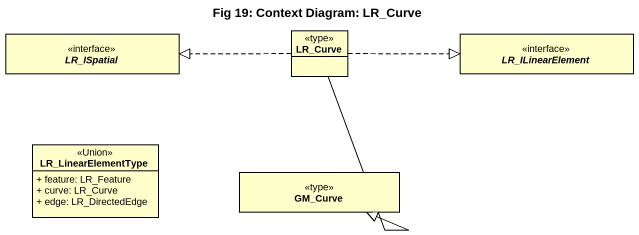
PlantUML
@startuml
title Fig 19: Context Diagram: LR_Curve
hide circle
hide empty members
skinparam classAttributeIconSize 0
interface LR_ISpatial
class LR_Curve <<type>>
interface LR_ILinearElement
class LR_LinearElementType <<Union>> {
  + feature: LR_Feature
  + curve: LR_Curve
  + edge: LR_DirectedEdge
}
class GM_Curve <<type>>
LR_Curve .left.|> LR_ISpatial
LR_Curve .right.|> LR_ILinearElement
LR_Curve --|> GM_Curve
@enduml
